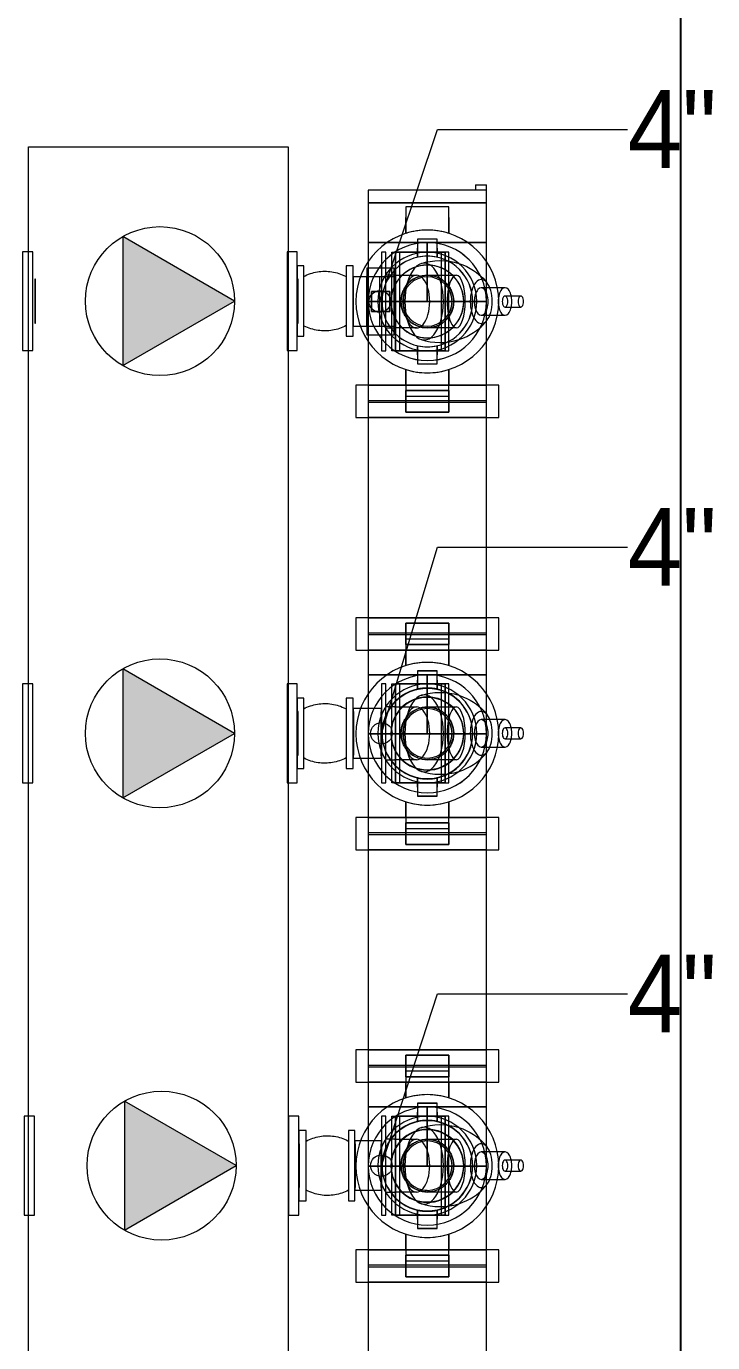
# Model space of a CAD drawing. Header units: metres. Extents: x 31.9 to 125.9, y -29 to 44.
# Drawn here: x 73.841 to 75.427, y -0.297 to 2.748 of the extents above; entities that cross this region are included whole.
import ezdxf

# ---------------------------------------------------------------- set-up
doc = ezdxf.new("R2010")
doc.units = ezdxf.units.M
for name, color, linetype, lineweight in [('A-DETL-GENF', 7, 'Continuous', 9), ('A-FLOR', 7, 'Continuous', 9), ('ARQ', 8, 'Continuous', 0), ('M-EQPM', 7, 'Continuous', 18), ('P-PIPE', 7, 'Continuous', 18), ('P-PIPE-IDEN', 7, 'Continuous', 9)]:
    doc.layers.add(name, color=color, linetype=linetype, lineweight=lineweight)
doc.styles.add('SansSerif', font='SANSS__.TTF', dxfattribs={"width": 0.9, "height": 0.18})

# ---------------------------------------------------------------- blocks, each defined once
blk = doc.blocks.new('PISO 9')
at = {"layer": 'ARQ'}
blk.add_lwpolyline([(337.2463, -2808.1746), (322.793, -2808.1746), (322.7931, -2862.2306), (337.2463, -2862.2306), (337.2463, -2859.8706), (340.2456, -2859.8706), (340.2456, -2862.2306), (347.0883, -2862.2305), (347.0883, -2859.8706), (350.0843, -2859.8706), (350.0843, -2862.2306), (353.9855, -2862.2306), (353.9855, -2861.4705), (353.9897, -2861.4705), (353.9871, -2808.1307), (340.1955, -2808.1306), (340.1955, -2809.8514), (337.2463, -2809.8515)], close=True, dxfattribs=at)
blk.add_lwpolyline([(353.9874, -2856.369), (353.9871, -2808.1246), (351.0593, -2808.1246), (351.0593, -2808.3557)], dxfattribs=at)
blk = doc.blocks.new('Non-Connector - AC-2603212-NIVEL 09')
at = {"layer": 'P-PIPE', "color": 11, "true_color": 0xff8080}
for p, q in [((0.0016, 0.0508), (0, 0.0508)), ((0, 0.0508), (0, -0.0508)), ((0, 0.0508), (0, -0.0508)), ((0.0016, -0.0508), (0.0016, 0.0508)), ((0.0016, -0.0508), (0.0016, 0.0508)), ((0, -0.0508), (0.0016, -0.0508))]:
    blk.add_line(p, q, dxfattribs=at)
blk = doc.blocks.new('Pump-Vertical_Inline-Taco-KV_D_Models - 4009D NEMA at 15 HP 1760 RPM TEFC-2128334-NIVEL 09')
at = {"layer": 'A-DETL-GENF', "lineweight": 18, "true_color": 0xff8080}
blk.add_hatch(color=11, dxfattribs=at).paths.add_polyline_path([(-0.0861, -0.1492), (0.1722, 0), (-0.0861, 0.1492)])
at = {"layer": 'A-DETL-GENF', "color": 11, "true_color": 0xff8080}
for p, q in [((0.1722, 0), (-0.0861, 0.1492)), ((-0.0861, 0.1492), (-0.0861, -0.1492)), ((-0.0861, -0.1492), (0.1722, 0))]:
    blk.add_line(p, q, dxfattribs=at)
blk.add_circle((0, 0), 0.1722, dxfattribs=at)
at = {"layer": 'M-EQPM', "color": 11, "true_color": 0xff8080}
for p, q in [((-0.2937, 0.1143), (-0.3175, 0.1143)), ((-0.3175, 0.1143), (-0.3175, 0)), ((-0.2937, 0), (-0.2937, 0.1143)), ((0.3175, 0.1143), (0.2937, 0.1143)), ((0.2937, 0.1143), (0.2937, 0)), ((0.3175, 0), (0.3175, 0.1143)), ((-0.3175, 0), (-0.3175, -0.1143)), ((-0.2937, -0.1143), (-0.2937, 0)), ((0.2937, 0), (0.2937, -0.1143)), ((0.3175, -0.1143), (0.3175, 0)), ((-0.3175, -0.1143), (-0.2937, -0.1143)), ((0.2937, -0.1143), (0.3175, -0.1143))]:
    blk.add_line(p, q, dxfattribs=at)
blk = doc.blocks.new('C_S_L_Antivibratorio 2- Flanged - 4_-2764375-NIVEL 09')
at = {"layer": 'P-PIPE', "color": 11, "true_color": 0xff8080}
for p, q in [((-0.0494, 0.0813), (-0.0658, 0.0813)), ((-0.0658, 0.0813), (-0.0658, -0.0813)), ((-0.0658, 0.0813), (-0.0658, -0.0813)), ((-0.0494, -0.0813), (-0.0494, 0.0813)), ((-0.0494, -0.0813), (-0.0494, 0.0813)), ((0.0635, 0.0813), (0.0488, 0.0813)), ((0.0488, 0.0813), (0.0488, -0.0813)), ((0.0488, 0.0813), (0.0488, -0.0813)), ((0.0635, -0.0813), (0.0635, 0.0813)), ((0.0635, -0.0813), (0.0635, 0.0813)), ((-0.0494, -0.0567), (-0.0494, 0.0567)), ((-0.0494, -0.0567), (-0.0494, 0.0567)), ((0.0488, 0.0569), (0.0488, -0.0569)), ((0.0488, 0.0569), (0.0488, -0.0569)), ((-0.0658, -0.0813), (-0.0494, -0.0813)), ((0.0488, -0.0813), (0.0635, -0.0813))]:
    blk.add_line(p, q, dxfattribs=at)
at = {"layer": 'P-PIPE', "color": 11, "true_color": 0xff8080, "flags": 128}
for points in [[(-0.0494, 0.0567), (-0.0456, 0.0586), (-0.0418, 0.0603), (-0.0379, 0.0619), (-0.034, 0.0633), (-0.03, 0.0646), (-0.026, 0.0657), (-0.0219, 0.0667), (-0.0178, 0.0675), (-0.0136, 0.0681), (-0.0095, 0.0686), (-0.0053, 0.0689), (-0.0011, 0.069), (0.0031, 0.069), (0.0073, 0.0688), (0.0114, 0.0684), (0.0156, 0.0679), (0.0197, 0.0671), (0.0238, 0.0663), (0.0279, 0.0652), (0.0319, 0.064), (0.0359, 0.0627), (0.0398, 0.0612), (0.0436, 0.0595), (0.0474, 0.0577), (0.0488, 0.0569)], [(0.0488, -0.0569), (0.0451, -0.0588), (0.0413, -0.0605), (0.0374, -0.0621), (0.0334, -0.0635), (0.0295, -0.0648), (0.0254, -0.0659), (0.0213, -0.0668), (0.0172, -0.0676), (0.0131, -0.0682), (0.0089, -0.0686), (0.0047, -0.0689), (0.0005, -0.069), (-0.0037, -0.069), (-0.0079, -0.0687), (-0.012, -0.0683), (-0.0162, -0.0678), (-0.0203, -0.067), (-0.0244, -0.0661), (-0.0285, -0.0651), (-0.0325, -0.0639), (-0.0364, -0.0625), (-0.0403, -0.0609), (-0.0442, -0.0593), (-0.0479, -0.0574), (-0.0494, -0.0567)]]:
    blk.add_lwpolyline(points, dxfattribs=at)
blk = doc.blocks.new('Multi-Purpose Valve - Angle - 3-12 Inch - Flanged - 4_-2385580-NIVEL 09')
at = {"layer": 'P-PIPE', "color": 11, "true_color": 0xff8080}
for p, q in [((-0.096, 0.1143), (-0.1062, 0.1143)), ((-0.1062, 0.1143), (-0.1062, 0)), ((-0.096, 0), (-0.096, 0.1143)), ((-0.0821, 0.1143), (0.0322, 0.1143)), ((-0.0821, -0.1143), (-0.0821, 0.1143)), ((-0.0821, 0.1143), (-0.0733, 0.1143)), ((-0.0733, -0.1143), (-0.0733, 0.1143)), ((-0.0733, 0.1143), (0.041, 0.1143)), ((-0.0645, 0.1143), (-0.0733, 0.1143)), ((-0.0733, 0.1143), (-0.0733, -0.1143)), ((0.041, 0.1143), (-0.0733, 0.1143)), ((0.0498, 0.1143), (-0.0645, 0.1143)), ((-0.0645, 0.1143), (-0.0645, -0.1143)), ((0.0322, 0.1143), (0.0322, -0.1143)), ((0.041, 0.1143), (0.0322, 0.1143)), ((0.041, 0.1143), (0.041, -0.1143)), ((0.0498, 0.1143), (0.041, 0.1143)), ((0.041, -0.1143), (0.041, 0.1143)), ((0.0498, -0.1143), (0.0498, 0.1143)), ((-0.0757, 0.061), (-0.096, 0.061)), ((-0.096, 0), (-0.096, 0.061)), ((0.1796, 0.0317), (0.1246, 0.0317)), ((0.2162, 0.0127), (0.1796, 0.0127)), ((-0.1062, 0), (-0.1062, -0.1143)), ((-0.096, -0.061), (-0.096, 0)), ((-0.096, -0.1143), (-0.096, 0)), ((0.1796, -0.0127), (0.2162, -0.0127)), ((0.1246, -0.0318), (0.1796, -0.0318)), ((-0.096, -0.061), (-0.0757, -0.061)), ((-0.1062, -0.1143), (-0.096, -0.1143)), ((0.0322, -0.1143), (-0.0821, -0.1143)), ((-0.0733, -0.1143), (-0.0821, -0.1143)), ((0.041, -0.1143), (-0.0733, -0.1143)), ((-0.0645, -0.1143), (-0.0733, -0.1143)), ((-0.0733, -0.1143), (0.041, -0.1143)), ((-0.0645, -0.1143), (0.0498, -0.1143)), ((0.041, -0.1143), (0.0322, -0.1143)), ((0.041, -0.1143), (0.0498, -0.1143))]:
    blk.add_line(p, q, dxfattribs=at)
at = {"layer": 'P-PIPE', "color": 11, "true_color": 0xff8080, "flags": 128}
for points in [[(-0.0146, 0.0877), (-0.0044, 0.0907), (0.0064, 0.0929), (0.0175, 0.0943), (0.0289, 0.0948), (0.0402, 0.0944), (0.0514, 0.0932), (0.0622, 0.0911), (0.0725, 0.0882), (0.0822, 0.0848), (0.0911, 0.0808), (0.0993, 0.0766), (0.1067, 0.072), (0.1133, 0.0674), (0.1192, 0.0628), (0.1244, 0.0582), (0.1289, 0.0537), (0.1329, 0.0494), (0.1364, 0.0452), (0.1387, 0.0423)], [(-0.0757, 0.061), (-0.0716, 0.061), (-0.0676, 0.061), (-0.0635, 0.061), (-0.0595, 0.061), (-0.0555, 0.061), (-0.0516, 0.061), (-0.0476, 0.061), (-0.0437, 0.061), (-0.0399, 0.061), (-0.0361, 0.061), (-0.0324, 0.061), (-0.0288, 0.061), (-0.0252, 0.061), (-0.0249, 0.061)], [(0, -0.061), (-0.0024, -0.0609), (-0.0049, -0.0608), (-0.0073, -0.0605), (-0.0097, -0.0602), (-0.0121, -0.0597), (-0.0145, -0.0592), (-0.0168, -0.0586), (-0.0192, -0.0579), (-0.0215, -0.0571), (-0.0237, -0.0561), (-0.026, -0.0552), (-0.0282, -0.0541), (-0.0303, -0.0529), (-0.0324, -0.0516), (-0.0344, -0.0503), (-0.0364, -0.0489), (-0.0383, -0.0474), (-0.0402, -0.0458), (-0.042, -0.0442), (-0.0437, -0.0425), (-0.0454, -0.0407), (-0.047, -0.0388), (-0.0485, -0.0369), (-0.0499, -0.035), (-0.0513, -0.0329), (-0.0526, -0.0309), (-0.0538, -0.0287), (-0.0549, -0.0266), (-0.0559, -0.0243), (-0.0568, -0.0221), (-0.0577, -0.0198), (-0.0584, -0.0175), (-0.0591, -0.0151), (-0.0596, -0.0128), (-0.0601, -0.0104), (-0.0604, -0.008), (-0.0607, -0.0055), (-0.0609, -0.0031), (-0.061, -0.0007), (-0.0609, 0.0018), (-0.0608, 0.0042), (-0.0606, 0.0066), (-0.0603, 0.0091), (-0.0599, 0.0115), (-0.0594, 0.0139), (-0.0588, 0.0162), (-0.0581, 0.0186), (-0.0573, 0.0209), (-0.0564, 0.0231), (-0.0554, 0.0254), (-0.0544, 0.0276), (-0.0532, 0.0297), (-0.052, 0.0318), (-0.0507, 0.0339), (-0.0493, 0.0359), (-0.0478, 0.0378), (-0.0463, 0.0397), (-0.0446, 0.0415), (-0.0429, 0.0433), (-0.0412, 0.045), (-0.0393, 0.0466), (-0.0375, 0.0481), (-0.0355, 0.0496), (-0.0335, 0.0509), (-0.0314, 0.0522), (-0.0293, 0.0535), (-0.0272, 0.0546), (-0.0249, 0.0556), (-0.0227, 0.0566), (-0.0204, 0.0574), (-0.0181, 0.0582), (-0.0158, 0.0589), (-0.0134, 0.0595), (-0.011, 0.06), (-0.0086, 0.0603), (-0.0062, 0.0606), (-0.0038, 0.0608), (-0.0013, 0.0609), (0, 0.061)], [(0, 0.061), (0.0001, 0.061), (0.0003, 0.061), (0.0007, 0.061), (0.0013, 0.061), (0.002, 0.061), (0.0029, 0.061), (0.004, 0.061), (0.0052, 0.061), (0.0065, 0.061), (0.008, 0.061), (0.0097, 0.061), (0.0115, 0.061), (0.0134, 0.061), (0.0155, 0.061), (0.0177, 0.061), (0.0201, 0.061), (0.0226, 0.061), (0.0252, 0.061), (0.028, 0.061), (0.0308, 0.061), (0.0338, 0.061), (0.0369, 0.061), (0.04, 0.061), (0.0433, 0.061), (0.0467, 0.061), (0.0502, 0.061), (0.0537, 0.061), (0.0573, 0.061), (0.061, 0.061), (0.0648, 0.061), (0.0669, 0.061)], [(0, 0.061), (0.0024, 0.0609), (0.0049, 0.0608), (0.0073, 0.0605), (0.0097, 0.0602), (0.0121, 0.0597), (0.0145, 0.0592), (0.0168, 0.0586), (0.0192, 0.0579), (0.0215, 0.0571), (0.0237, 0.0561), (0.026, 0.0552), (0.0282, 0.0541), (0.0303, 0.0529), (0.0324, 0.0516), (0.0344, 0.0503), (0.0364, 0.0489), (0.0383, 0.0474), (0.0402, 0.0458), (0.042, 0.0442), (0.0437, 0.0425), (0.0454, 0.0407), (0.047, 0.0388), (0.0485, 0.0369), (0.0499, 0.035), (0.0513, 0.0329), (0.0526, 0.0309), (0.0538, 0.0287), (0.0549, 0.0266), (0.0559, 0.0243), (0.0568, 0.0221), (0.0577, 0.0198), (0.0584, 0.0175), (0.0591, 0.0151), (0.0596, 0.0128), (0.0601, 0.0104), (0.0604, 0.008), (0.0607, 0.0055), (0.0609, 0.0031), (0.061, 0.0007), (0.0609, -0.0018), (0.0608, -0.0042), (0.0606, -0.0066), (0.0603, -0.0091), (0.0599, -0.0115), (0.0594, -0.0139), (0.0588, -0.0162), (0.0581, -0.0186), (0.0573, -0.0209), (0.0564, -0.0231), (0.0554, -0.0254), (0.0544, -0.0276), (0.0532, -0.0297), (0.052, -0.0318), (0.0507, -0.0339), (0.0493, -0.0359), (0.0478, -0.0378), (0.0463, -0.0397), (0.0446, -0.0415), (0.0429, -0.0433), (0.0412, -0.045), (0.0393, -0.0466), (0.0375, -0.0481), (0.0355, -0.0496), (0.0335, -0.0509), (0.0314, -0.0522), (0.0293, -0.0535), (0.0272, -0.0546), (0.0249, -0.0556), (0.0227, -0.0566), (0.0204, -0.0574), (0.0181, -0.0582), (0.0158, -0.0589), (0.0134, -0.0595), (0.011, -0.06), (0.0086, -0.0603), (0.0062, -0.0606), (0.0038, -0.0608), (0.0013, -0.0609), (0, -0.061)], [(-0.0146, -0.0877), (-0.0044, -0.0907), (0.0064, -0.0929), (0.0175, -0.0943), (0.0289, -0.0948), (0.0402, -0.0944), (0.0514, -0.0932), (0.0622, -0.0911), (0.0725, -0.0882), (0.0822, -0.0848), (0.0911, -0.0808), (0.0993, -0.0766), (0.1067, -0.072), (0.1133, -0.0674), (0.1192, -0.0628), (0.1244, -0.0582), (0.1289, -0.0537), (0.1329, -0.0494), (0.1364, -0.0452), (0.1387, -0.0423)], [(-0.0249, -0.061), (-0.0285, -0.061), (-0.0321, -0.061), (-0.0358, -0.061), (-0.0396, -0.061), (-0.0434, -0.061), (-0.0473, -0.061), (-0.0512, -0.061), (-0.0552, -0.061), (-0.0592, -0.061), (-0.0632, -0.061), (-0.0672, -0.061), (-0.0713, -0.061), (-0.0753, -0.061), (-0.0757, -0.061)], [(0.0669, -0.061), (0.0631, -0.061), (0.0593, -0.061), (0.0557, -0.061), (0.0521, -0.061), (0.0486, -0.061), (0.0452, -0.061), (0.0418, -0.061), (0.0386, -0.061), (0.0354, -0.061), (0.0324, -0.061), (0.0295, -0.061), (0.0267, -0.061), (0.024, -0.061), (0.0214, -0.061), (0.019, -0.061), (0.0167, -0.061), (0.0145, -0.061), (0.0125, -0.061), (0.0106, -0.061), (0.0089, -0.061), (0.0073, -0.061), (0.0059, -0.061), (0.0046, -0.061), (0.0035, -0.061), (0.0025, -0.061), (0.0017, -0.061), (0.001, -0.061), (0.0005, -0.061), (0.0002, -0.061), (0, -0.061), (0, -0.061)]]:
    blk.add_lwpolyline(points, dxfattribs=at)
at = {"layer": 'P-PIPE', "color": 11, "true_color": 0xff8080}
for radius, start, end in [(0.1143, 90, 270), (0.1143, 90, 270), (0.1143, 270, 90), (0.1143, 270, 90), (0.061, 90, 270), (0.061, 270, 90)]:
    blk.add_arc((0, 0), radius, start, end, dxfattribs=at)
for centre, major_axis, ratio, start_param, end_param in [((-0.0074, 0), (0, 0.0889), 0.5, 4.712389, 7.853982), ((-0.0249, 0), (0, 0.061), 0.5, 4.712389, 7.853982), ((0.0669, 0), (0, 0.061), 0.34202, 0, 3.141593), ((0.0669, 0), (0, 0.061), 0.34202, 3.141593, 6.283185), ((0.1246, 0), (0, 0.0508), 0.5, 4.712389, 7.853982), ((0.1246, 0), (0, 0.0317), 0.5, 4.712389, 7.853982), ((0.1796, 0), (0, 0.0318), 0.5, 4.712389, 7.853982), ((0.1796, 0), (0, 0.0127), 0.5, 4.712389, 7.853982), ((0.2162, 0), (0, 0.0127), 0.5, 4.712389, 7.853982), ((-0.0249, 0), (0, 0.061), 0.5, 1.570796, 4.712389), ((-0.0074, 0), (0, 0.0889), 0.5, 1.570796, 4.712389), ((0.1246, 0), (0, 0.0508), 0.5, 1.570796, 4.712389), ((0.1246, 0), (0, 0.0318), 0.5, 1.570796, 4.712389), ((0.1796, 0), (0, 0.0318), 0.5, 1.570796, 4.712389), ((0.1796, 0), (0, 0.0127), 0.5, 1.570796, 4.712389), ((0.2162, 0), (0, 0.0127), 0.5, 1.570796, 4.712389)]:
    blk.add_ellipse(centre, major_axis=major_axis, ratio=ratio, start_param=start_param, end_param=end_param, dxfattribs=at)
blk = doc.blocks.new('Victaulic-IPS-Rigid Coupling Style 07-W07-107 - AC-2583996-NIVEL 09')
at = {"layer": 'P-PIPE', "color": 11, "true_color": 0xff8080}
for p, q in [((74.3241, -5.4705), (74.3241, -5.5452)), ((74.4892, -5.4705), (74.3241, -5.4705)), ((74.3527, -5.4705), (74.3527, -5.5452)), ((74.3527, -5.4705), (74.4892, -5.4705)), ((74.6543, -5.4705), (74.4892, -5.4705)), ((74.4892, -5.4705), (74.6257, -5.4705)), ((74.6257, -5.5452), (74.6257, -5.4705)), ((74.6543, -5.5452), (74.6543, -5.4705)), ((74.5387, -5.4829), (74.4397, -5.4829)), ((74.4397, -5.4829), (74.4397, -5.5327)), ((74.4397, -5.4829), (74.4397, -5.5327)), ((74.4397, -5.4829), (74.4397, -5.5327)), ((74.4397, -5.5327), (74.4397, -5.4829)), ((74.4397, -5.4829), (74.4892, -5.4829)), ((74.4397, -5.4829), (74.4892, -5.4829)), ((74.4892, -5.4829), (74.5387, -5.4829)), ((74.4892, -5.4829), (74.5387, -5.4829)), ((74.5387, -5.5327), (74.5387, -5.4829)), ((74.5387, -5.4829), (74.5387, -5.5327)), ((74.5387, -5.5327), (74.5387, -5.4829)), ((74.5387, -5.5327), (74.5387, -5.4829)), ((74.4397, -5.5327), (74.5387, -5.5327)), ((74.4892, -5.5327), (74.4397, -5.5327)), ((74.4892, -5.5327), (74.4397, -5.5327)), ((74.5387, -5.5327), (74.4892, -5.5327)), ((74.5387, -5.5327), (74.4892, -5.5327)), ((74.3241, -5.5452), (74.4892, -5.5452)), ((74.4892, -5.5452), (74.3527, -5.5452)), ((74.4892, -5.5452), (74.6543, -5.5452)), ((74.6257, -5.5452), (74.4892, -5.5452))]:
    blk.add_line(p, q, dxfattribs=at)
blk = doc.blocks.new('Victaulic-IPS-Rigid Coupling Style 07-W07-107 - AC-V145-NIVEL 09')
at = {"layer": 'P-PIPE', "color": 11, "true_color": 0xff8080}
for p, q in [((74.6023, 1.3799), (74.6023, 1.3052)), ((74.7674, 1.3799), (74.6023, 1.3799)), ((74.6309, 1.3799), (74.6309, 1.3052)), ((74.6309, 1.3799), (74.7674, 1.3799)), ((74.9325, 1.3799), (74.7674, 1.3799)), ((74.7674, 1.3799), (74.9039, 1.3799)), ((74.9039, 1.3052), (74.9039, 1.3799)), ((74.9325, 1.3052), (74.9325, 1.3799)), ((74.8169, 1.3675), (74.7179, 1.3675)), ((74.7179, 1.3675), (74.7179, 1.3177)), ((74.7179, 1.3177), (74.7179, 1.3675)), ((74.7179, 1.3675), (74.7179, 1.3177)), ((74.7179, 1.3675), (74.7179, 1.3177)), ((74.7179, 1.3675), (74.7674, 1.3675)), ((74.7179, 1.3675), (74.7674, 1.3675)), ((74.7674, 1.3675), (74.8169, 1.3675)), ((74.7674, 1.3675), (74.8169, 1.3675)), ((74.8169, 1.3177), (74.8169, 1.3675)), ((74.8169, 1.3177), (74.8169, 1.3675)), ((74.8169, 1.3177), (74.8169, 1.3675)), ((74.8169, 1.3675), (74.8169, 1.3177)), ((74.7179, 1.3177), (74.8169, 1.3177)), ((74.7674, 1.3177), (74.7179, 1.3177)), ((74.7674, 1.3177), (74.7179, 1.3177)), ((74.8169, 1.3177), (74.7674, 1.3177)), ((74.8169, 1.3177), (74.7674, 1.3177)), ((74.6023, 1.3052), (74.7674, 1.3052)), ((74.7674, 1.3052), (74.6309, 1.3052)), ((74.7674, 1.3052), (74.9325, 1.3052)), ((74.9039, 1.3052), (74.7674, 1.3052))]:
    blk.add_line(p, q, dxfattribs=at)
blk = doc.blocks.new('Victaulic-IPS-Cap No 60 - Standard 2-2387604-NIVEL 09')
at = {"layer": 'P-PIPE', "color": 11, "true_color": 0xff8080}
for p, q in [((74.8785, 2.3814), (74.8785, 2.3687)), ((74.8785, 2.3814), (74.9039, 2.3814)), ((74.8785, 2.3814), (74.9039, 2.3814)), ((74.9039, 2.3687), (74.9039, 2.3814)), ((74.6309, 2.3687), (74.6309, 2.34)), ((74.7674, 2.3687), (74.6309, 2.3687)), ((74.7674, 2.3687), (74.6309, 2.3687)), ((74.9039, 2.3687), (74.7674, 2.3687)), ((74.9039, 2.3687), (74.7674, 2.3687)), ((74.9039, 2.3687), (74.8785, 2.3687)), ((74.9039, 2.3687), (74.8785, 2.3687)), ((74.9039, 2.34), (74.9039, 2.3687)), ((74.6309, 2.34), (74.7674, 2.34)), ((74.6309, 2.34), (74.7674, 2.34)), ((74.7674, 2.34), (74.9039, 2.34)), ((74.7674, 2.34), (74.9039, 2.34))]:
    blk.add_line(p, q, dxfattribs=at)
blk = doc.blocks.new('Victaulic-IPS-Reducer No 50-51 - AC-2417794-NIVEL 09')
at = {"layer": 'P-PIPE', "color": 11, "true_color": 0xff8080}
for radius, start, end in [(0.0841, 90, 270), (0.0841, 90, 270), (0.0841, 90, 270), (0.0841, 270, 90), (0.0841, 270, 90), (0.0841, 270, 90), (0.0572, 90, 270), (0.0571, 90, 270), (0.0572, 90, 270), (0.0572, 270, 90), (0.0572, 270, 90), (0.0572, 270, 90)]:
    blk.add_arc((74.7674, 0.1123), radius, start, end, dxfattribs=at)
blk = doc.blocks.new('Victaulic-IPS-Rigid Coupling Style 07-W07-107 - AC-V141-NIVEL 09')
at = {"layer": 'P-PIPE', "color": 11, "true_color": 0xff8080}
for p, q in [((73.3434, 2.1352), (73.3434, 2.0895)), ((73.3646, 2.1352), (73.3434, 2.1352)), ((73.3646, 2.1352), (73.3857, 2.1352)), ((73.3857, 2.1352), (73.3646, 2.1352)), ((73.6113, 2.1352), (73.5902, 2.1352)), ((73.5902, 2.1352), (73.6113, 2.1352)), ((73.6325, 2.1352), (73.6113, 2.1352)), ((73.6325, 2.0895), (73.6325, 2.1352)), ((73.3434, 2.0895), (73.3646, 2.0895)), ((73.3646, 2.0895), (73.3857, 2.0895)), ((73.3857, 2.0895), (73.3646, 2.0895)), ((73.6113, 2.0895), (73.5902, 2.0895)), ((73.5902, 2.0895), (73.6113, 2.0895)), ((73.6113, 2.0895), (73.6325, 2.0895))]:
    blk.add_line(p, q, dxfattribs=at)
for radius, start, end in [(0.1048, 0, 180), (0.1048, 0, 180), (0.0841, 0, 180), (0.0841, 0, 180), (0.1048, 167.3977, 180), (0.1048, 167.3977, 180), (0.1048, 0, 12.6023), (0.1048, 0, 12.6023), (0.1048, 180, 0), (0.1048, 180, 360), (0.1048, 180, 192.6023), (0.1048, 180, 192.6023), (0.0841, 180, 360), (0.0841, 180, 0), (0.1048, 347.3977, 0), (0.1048, 347.3977, 360)]:
    blk.add_arc((73.488, 2.1124), radius, start, end, dxfattribs=at)
blk = doc.blocks.new('Victaulic-IPS-Reducer No 50-51 - AC-2389675-NIVEL 09')
at = {"layer": 'P-PIPE', "color": 11, "true_color": 0xff8080}
for radius, start, end in [(0.1365, 90, 270), (0.1365, 90, 270), (0.1365, 90, 270), (0.1365, 270, 90), (0.1365, 270, 90), (0.1365, 270, 90), (0.0841, 90, 270), (0.0841, 90, 270), (0.0841, 90, 270), (0.0841, 270, 90), (0.0841, 270, 90), (0.0841, 270, 90)]:
    blk.add_arc((74.7674, 2.1114), radius, start, end, dxfattribs=at)
blk = doc.blocks.new('Victaulic-IPS-Rigid Coupling Style 07-W07-107 - AC-2583997-NIVEL 09')
at = {"layer": 'P-PIPE', "color": 11, "true_color": 0xff8080}
for p, q in [((73.5108, 2.2569), (73.4651, 2.2569)), ((73.4651, 2.2569), (73.4651, 2.2357)), ((73.5108, 2.2357), (73.5108, 2.2569)), ((73.4651, 2.2357), (73.4651, 2.2146)), ((73.4651, 2.2146), (73.4651, 2.2357)), ((73.5108, 2.2357), (73.5108, 2.2146)), ((73.5108, 2.2146), (73.5108, 2.2357)), ((73.4651, 1.989), (73.4651, 2.0101)), ((73.4651, 2.0101), (73.4651, 1.989)), ((73.5108, 1.989), (73.5108, 2.0101)), ((73.5108, 2.0101), (73.5108, 1.989)), ((73.4651, 1.989), (73.4651, 1.9678)), ((73.5108, 1.9678), (73.5108, 1.989)), ((73.4651, 1.9678), (73.5108, 1.9678))]:
    blk.add_line(p, q, dxfattribs=at)
for radius, start, end in [(0.1048, 90, 270), (0.1048, 90, 270), (0.0841, 90, 270), (0.0841, 90, 270), (0.1048, 90, 102.6023), (0.1048, 90, 102.6023), (0.1048, 270, 90), (0.1048, 270, 90), (0.1048, 77.3977, 90), (0.1048, 77.3977, 90), (0.0841, 270, 90), (0.0841, 270, 90), (0.1048, 257.3977, 270), (0.1048, 257.3977, 270), (0.1048, 270, 282.6023), (0.1048, 270, 282.6023)]:
    blk.add_arc((73.488, 2.1124), radius, start, end, dxfattribs=at)
blk = doc.blocks.new('Victaulic-IPS-Rigid Coupling Style 07-W07-107 - AC-V35-NIVEL 09')
at = {"layer": 'P-PIPE', "color": 11, "true_color": 0xff8080}
for p, q in [((74.5387, -5.0576), (74.4397, -5.0576)), ((74.4397, -5.0576), (74.4397, -5.0825)), ((74.4397, -5.0825), (74.4397, -5.1192)), ((74.4397, -5.1192), (74.4397, -5.0825)), ((74.5387, -5.0825), (74.5387, -5.0576)), ((74.5387, -5.0825), (74.5387, -5.1192)), ((74.5387, -5.1192), (74.5387, -5.0825)), ((74.4397, -5.4709), (74.4397, -5.4342)), ((74.4397, -5.4342), (74.4397, -5.4709)), ((74.5387, -5.4709), (74.5387, -5.4342)), ((74.5387, -5.4342), (74.5387, -5.4709)), ((74.4397, -5.4709), (74.4397, -5.4958)), ((74.5387, -5.4958), (74.5387, -5.4709)), ((74.4397, -5.4958), (74.5387, -5.4958))]:
    blk.add_line(p, q, dxfattribs=at)
for radius, start, end in [(0.1651, 90, 270), (0.1651, 90, 270), (0.1651, 90, 107.4576), (0.1651, 90, 107.4576), (0.1651, 270, 90), (0.1651, 270, 90), (0.1651, 72.5424, 90), (0.1651, 72.5424, 90), (0.1365, 90, 270), (0.1365, 90, 270), (0.1365, 270, 90), (0.1365, 270, 90), (0.1651, 252.5424, 270), (0.1651, 252.5424, 270), (0.1651, 270, 287.4576), (0.1651, 270, 287.4576)]:
    blk.add_arc((74.4892, -5.2767), radius, start, end, dxfattribs=at)
blk = doc.blocks.new('Victaulic-IPS-Reducer No 50-51 - AC-2417795-NIVEL 09')
at = {"layer": 'P-PIPE', "color": 11, "true_color": 0xff8080}
for radius, start, end in [(0.0841, 0, 180), (0.0841, 0, 180), (0.0841, 360, 180), (0.0572, 0, 180), (0.0572, 0, 180), (0.0572, 0, 180), (0.0841, 180, 0), (0.0841, 180, 0), (0.0841, 180, 360), (0.0572, 180, 0), (0.0572, 180, 360), (0.0571, 180, 0)]:
    blk.add_arc((74.779, -2.8811), radius, start, end, dxfattribs=at)
blk = doc.blocks.new('Victaulic-IPS-Rigid Coupling Style 07-W07-107 - Standard-V91-NIVEL 09')
at = {"layer": 'P-PIPE', "color": 11, "true_color": 0xff8080}
for p, q in [((74.8018, -2.7366), (74.7561, -2.7366)), ((74.7561, -2.7366), (74.7561, -2.7578)), ((74.8018, -2.7578), (74.8018, -2.7366)), ((74.7561, -2.7578), (74.7561, -2.7789)), ((74.7561, -2.7789), (74.7561, -2.7578)), ((74.8018, -2.7578), (74.8018, -2.7789)), ((74.8018, -2.7789), (74.8018, -2.7578)), ((74.7561, -3.0045), (74.7561, -2.9834)), ((74.7561, -2.9834), (74.7561, -3.0045)), ((74.8018, -3.0045), (74.8018, -2.9834)), ((74.8018, -2.9834), (74.8018, -3.0045)), ((74.7561, -3.0045), (74.7561, -3.0256)), ((74.8018, -3.0256), (74.8018, -3.0045)), ((74.7561, -3.0256), (74.8018, -3.0256))]:
    blk.add_line(p, q, dxfattribs=at)
for radius, start, end in [(0.1048, 0, 180), (0.1048, 0, 180), (0.0841, 0, 180), (0.0841, 0, 180), (0.1048, 77.3977, 102.6023), (0.1048, 77.3977, 102.6023), (0.1048, 180, 0), (0.1048, 180, 360), (0.0841, 180, 360), (0.0841, 180, 0), (0.1048, 257.3977, 282.6023), (0.1048, 257.3977, 282.6023)]:
    blk.add_arc((74.779, -2.8811), radius, start, end, dxfattribs=at)
blk = doc.blocks.new('Victaulic-IPS-Rigid Coupling Style 07-W07-107 - Standard-V101-NIVEL 09')
at = {"layer": 'P-PIPE', "color": 11, "true_color": 0xff8080}
for p, q in [((0.0317, 0.077), (-0.0318, 0.077)), ((-0.0318, 0.077), (-0.0318, -0.077)), ((-0.0318, 0.077), (-0.0318, -0.077)), ((0.0317, -0.077), (0.0317, 0.077)), ((0.0317, -0.077), (0.0317, 0.077)), ((0.0317, 0.0572), (-0.0318, 0.0572)), ((-0.0318, -0.0571), (-0.0318, 0.0572)), ((-0.0318, -0.0571), (-0.0318, 0.0572)), ((0.0317, 0.0572), (0.0317, -0.0571)), ((0.0317, 0.0572), (0.0317, -0.0571)), ((-0.0212, 0.0229), (-0.0212, -0.0229)), ((0.0212, 0.0229), (-0.0212, 0.0229)), ((0.0212, 0.0229), (-0.0212, 0.0229)), ((0.0212, 0.0229), (-0.0212, 0.0229)), ((-0.0212, 0.0229), (0.0212, 0.0229)), ((-0.0212, -0.0229), (-0.0212, 0.0229)), ((-0.0212, -0.0229), (-0.0212, 0.0229)), ((0.0212, -0.0229), (0.0212, 0.0229)), ((0.0212, 0.0229), (0.0212, -0.0229)), ((0.0212, 0.0229), (0.0212, -0.0229)), ((-0.0212, -0.0229), (0.0212, -0.0229)), ((0.0212, -0.0229), (-0.0212, -0.0229)), ((-0.0212, -0.0229), (0.0212, -0.0229)), ((-0.0212, -0.0229), (0.0212, -0.0229)), ((-0.0318, -0.0571), (0.0317, -0.0571)), ((-0.0318, -0.077), (0.0317, -0.077))]:
    blk.add_line(p, q, dxfattribs=at)

msp = doc.modelspace()

# ---------------------------------------------------------------- linework, layer by layer
at = {"layer": 'A-FLOR', "color": 253, "true_color": 0xaaaaaa}
for p, q in [((73.8456, 2.4696), (74.4456, 2.4696)), ((73.8456, -3.2318), (73.8456, 2.4696)), ((74.4456, 2.4696), (74.4456, -3.2318))]:
    msp.add_line(p, q, dxfattribs=at)
at = {"layer": 'P-PIPE', "color": 11, "true_color": 0xff8080}
for p, q in [((74.6309, 2.34), (74.6309, 1.8828)), ((74.7674, 2.34), (74.6309, 2.34)), ((74.7674, 2.34), (74.6309, 2.34)), ((74.9039, 2.34), (74.7674, 2.34)), ((74.9039, 2.34), (74.7674, 2.34)), ((74.9039, 1.8828), (74.9039, 2.34)), ((74.5963, 2.1687), (74.596, 2.0544)), ((74.6576, 2.1686), (74.5963, 2.1687)), ((74.6573, 2.0543), (74.6576, 2.1686)), ((74.596, 2.0544), (74.6573, 2.0543)), ((74.6309, 1.8828), (74.7674, 1.8828)), ((74.6309, 1.8828), (74.7674, 1.8828)), ((74.6309, 1.8778), (74.6309, 1.3451)), ((74.9039, 1.8778), (74.6309, 1.8778)), ((74.7674, 1.8828), (74.9039, 1.8828)), ((74.7674, 1.8828), (74.9039, 1.8828)), ((74.9039, 1.3451), (74.9039, 1.8778)), ((74.6309, 1.3451), (74.9039, 1.3451)), ((74.6309, 1.34), (74.6309, 0.8828)), ((74.7674, 1.34), (74.6309, 1.34)), ((74.7674, 1.34), (74.6309, 1.34)), ((74.9039, 1.34), (74.7674, 1.34)), ((74.9039, 1.34), (74.7674, 1.34)), ((74.9039, 0.8828), (74.9039, 1.34)), ((74.6612, 1.1695), (74.5962, 1.1695)), ((74.5962, 1.1695), (74.5962, 1.0552)), ((74.6612, 1.0552), (74.6612, 1.1695)), ((74.5962, 1.0552), (74.6612, 1.0552)), ((74.6309, 0.8828), (74.7674, 0.8828)), ((74.6309, 0.8828), (74.7674, 0.8828)), ((74.6309, 0.8778), (74.6309, 0.3451)), ((74.9039, 0.8778), (74.6309, 0.8778)), ((74.7674, 0.8828), (74.9039, 0.8828)), ((74.7674, 0.8828), (74.9039, 0.8828)), ((74.9039, 0.3451), (74.9039, 0.8778)), ((74.6309, 0.3451), (74.9039, 0.3451)), ((74.6309, 0.34), (74.6309, -0.1172)), ((74.7674, 0.34), (74.6309, 0.34)), ((74.7674, 0.34), (74.6309, 0.34)), ((74.9039, 0.34), (74.7674, 0.34)), ((74.9039, 0.34), (74.7674, 0.34)), ((74.9039, -0.1172), (74.9039, 0.34)), ((74.6612, 0.1695), (74.6, 0.1695)), ((74.6, 0.1695), (74.6, 0.0552)), ((74.6612, 0.0552), (74.6612, 0.1695)), ((74.6, 0.0552), (74.6612, 0.0552)), ((74.6309, -0.1172), (74.7674, -0.1172)), ((74.6309, -0.1172), (74.7674, -0.1172)), ((74.7674, -0.1172), (74.9039, -0.1172)), ((74.7674, -0.1172), (74.9039, -0.1172)), ((74.6309, -0.1223), (74.6309, -3.5334)), ((74.9039, -0.1223), (74.6309, -0.1223)), ((74.9039, -3.5334), (74.9039, -0.1223))]:
    msp.add_line(p, q, dxfattribs=at)
at = {"layer": 'P-PIPE', "color": 11, "lineweight": 9, "true_color": 0xff8080}
for p, q in [((74.7674, 2.248), (74.6309, 2.248)), ((74.6309, 2.248), (74.6309, 2.1114)), ((74.6309, 2.248), (74.6309, 2.1114)), ((74.6309, 2.248), (74.7674, 2.248)), ((74.9039, 2.248), (74.7674, 2.248)), ((74.7674, 2.248), (74.7674, 2.1114)), ((74.7674, 2.248), (74.7674, 2.1114)), ((74.7674, 2.248), (74.9039, 2.248)), ((74.7674, 2.1114), (74.7674, 2.248)), ((74.7674, 2.1114), (74.7674, 2.248)), ((74.9039, 2.1114), (74.9039, 2.248)), ((74.9039, 2.1114), (74.9039, 2.248)), ((74.7674, 2.1114), (74.6309, 2.1114)), ((74.6309, 2.1114), (74.7674, 2.1114)), ((74.9039, 2.1114), (74.7674, 2.1114)), ((74.7674, 2.1114), (74.9039, 2.1114)), ((74.7674, 1.248), (74.6309, 1.248)), ((74.6309, 1.248), (74.6309, 1.1114)), ((74.6309, 1.248), (74.6309, 1.1114)), ((74.6309, 1.248), (74.7674, 1.248)), ((74.9039, 1.248), (74.7674, 1.248)), ((74.7674, 1.248), (74.7674, 1.1114)), ((74.7674, 1.248), (74.7674, 1.1114)), ((74.7674, 1.248), (74.9039, 1.248)), ((74.7674, 1.1114), (74.7674, 1.248)), ((74.7674, 1.1114), (74.7674, 1.248)), ((74.9039, 1.1114), (74.9039, 1.248)), ((74.9039, 1.1114), (74.9039, 1.248)), ((74.7674, 1.1114), (74.6309, 1.1114)), ((74.6309, 1.1114), (74.7674, 1.1114)), ((74.9039, 1.1114), (74.7674, 1.1114)), ((74.7674, 1.1114), (74.9039, 1.1114)), ((74.7674, 0.248), (74.6309, 0.248)), ((74.6309, 0.248), (74.6309, 0.1114)), ((74.6309, 0.248), (74.6309, 0.1114)), ((74.6309, 0.248), (74.7674, 0.248)), ((74.9039, 0.248), (74.7674, 0.248)), ((74.7674, 0.248), (74.7674, 0.1114)), ((74.7674, 0.248), (74.7674, 0.1114)), ((74.7674, 0.248), (74.9039, 0.248)), ((74.7674, 0.1114), (74.7674, 0.248)), ((74.7674, 0.1114), (74.7674, 0.248)), ((74.9039, 0.1114), (74.9039, 0.248)), ((74.9039, 0.1114), (74.9039, 0.248)), ((74.7674, 0.1114), (74.6309, 0.1114)), ((74.6309, 0.1114), (74.7674, 0.1114)), ((74.9039, 0.1114), (74.7674, 0.1114)), ((74.7674, 0.1114), (74.9039, 0.1114))]:
    msp.add_line(p, q, dxfattribs=at)
at = {"layer": 'P-PIPE', "color": 11, "true_color": 0xff8080}
for centre, radius, start, end in [((74.7674, 2.1114), 0.1365, 90, 180), ((74.7674, 2.1114), 0.1365, 0, 90), ((74.7674, 2.1114), 0.0841, 0, 180), ((74.7674, 2.1114), 0.1365, 180, 270), ((74.7674, 2.1114), 0.0841, 180, 360), ((74.7674, 2.1114), 0.1365, 270, 0), ((74.7674, 1.1114), 0.1365, 90, 180), ((74.7674, 1.1114), 0.1365, 360, 90), ((74.7674, 1.1124), 0.0841, 0, 180), ((74.7674, 1.1114), 0.1365, 180, 270), ((74.7674, 1.1124), 0.0841, 180, 360), ((74.7674, 1.1114), 0.1365, 270, 360), ((74.7674, 0.1114), 0.1365, 90, 180), ((74.7674, 0.1114), 0.1365, 0, 90), ((74.7674, 0.1111), 0.0841, 0, 180), ((74.7674, 0.1114), 0.1365, 180, 270), ((74.7674, 0.1111), 0.0841, 180, 360), ((74.7674, 0.1114), 0.1365, 270, 360)]:
    msp.add_arc(centre, radius, start, end, dxfattribs=at)
at = {"layer": 'P-PIPE-IDEN'}
for p, q in [((74.6574, 2.1114), (74.7911, 2.5095)), ((74.7911, 2.5095), (75.2303, 2.5095)), ((74.6612, 1.1124), (74.7911, 1.5428)), ((74.7911, 1.5428), (75.2303, 1.5428)), ((74.6612, 0.1123), (74.7911, 0.5094)), ((74.7911, 0.5094), (75.2303, 0.5094))]:
    msp.add_line(p, q, dxfattribs=at)
for centre in [(74.6574, 2.1114), (74.6612, 1.1124), (74.6612, 0.1123)]:
    msp.add_circle(centre, 0.025, dxfattribs=at)

# ---------------------------------------------------------------- block references
at = {"layer": 'ARQ', "linetype": 'Continuous'}
msp.add_blockref('PISO 9', (-278.6348, 2842.1819), dxfattribs=at)
at = {"layer": 'M-EQPM', "color": 11, "true_color": 0xff8080}
for p in [(74.1494, 2.1124), (74.1494, 1.1124), (74.1532, 0.1123)]:
    msp.add_blockref('Pump-Vertical_Inline-Taco-KV_D_Models - 4009D NEMA at 15 HP 1760 RPM TEFC-2128334-NIVEL 09', p, dxfattribs=at)
at = {"layer": 'P-PIPE', "color": 11, "true_color": 0xff8080}
for name, p in [('Victaulic-IPS-Cap No 60 - Standard 2-2387604-NIVEL 09', (0, 0)), ('Victaulic-IPS-Rigid Coupling Style 07-W07-107 - AC-2583997-NIVEL 09', (1.2795, -0.0009)), ('Victaulic-IPS-Rigid Coupling Style 07-W07-107 - Standard-V91-NIVEL 09', (-0.0116, 4.9926)), ('Victaulic-IPS-Reducer No 50-51 - AC-2389675-NIVEL 09', (0, 0)), ('Multi-Purpose Valve - Angle - 3-12 Inch - Flanged - 4_-2385580-NIVEL 09', (74.7674, 2.1114)), ('Victaulic-IPS-Reducer No 50-51 - AC-2417795-NIVEL 09', (-0.0116, 4.9926)), ('Non-Connector - AC-2603212-NIVEL 09', (74.4669, 2.1124)), ('Victaulic-IPS-Rigid Coupling Style 07-W07-107 - AC-2583996-NIVEL 09', (0.2782, 7.3881)), ('Victaulic-IPS-Rigid Coupling Style 07-W07-107 - AC-V145-NIVEL 09', (0, 0)), ('Victaulic-IPS-Rigid Coupling Style 07-W07-107 - Standard-V91-NIVEL 09', (-0.0116, 3.9935)), ('Victaulic-IPS-Rigid Coupling Style 07-W07-107 - AC-2583997-NIVEL 09', (1.2795, -1.0009)), ('Victaulic-IPS-Reducer No 50-51 - AC-2389675-NIVEL 09', (0, -1)), ('Multi-Purpose Valve - Angle - 3-12 Inch - Flanged - 4_-2385580-NIVEL 09', (74.7674, 1.1124)), ('Victaulic-IPS-Reducer No 50-51 - AC-2417795-NIVEL 09', (-0.0116, 3.9935)), ('Non-Connector - AC-2603212-NIVEL 09', (74.4669, 1.1124)), ('Non-Connector - AC-2603212-NIVEL 09', (74.5962, 1.1124)), ('Victaulic-IPS-Rigid Coupling Style 07-W07-107 - AC-2583996-NIVEL 09', (0.2782, 6.3881)), ('Victaulic-IPS-Rigid Coupling Style 07-W07-107 - AC-V145-NIVEL 09', (0, -1)), ('Victaulic-IPS-Reducer No 50-51 - AC-2389675-NIVEL 09', (0, -2)), ('Victaulic-IPS-Rigid Coupling Style 07-W07-107 - AC-2583997-NIVEL 09', (1.2795, -2.0009)), ('Multi-Purpose Valve - Angle - 3-12 Inch - Flanged - 4_-2385580-NIVEL 09', (74.7674, 0.1123)), ('C_S_L_Antivibratorio 2- Flanged - 4_-2764375-NIVEL 09', (74.5365, 0.1123)), ('Victaulic-IPS-Reducer No 50-51 - AC-2417794-NIVEL 09', (0, 0)), ('Non-Connector - AC-2603212-NIVEL 09', (74.4707, 0.1123)), ('Non-Connector - AC-2603212-NIVEL 09', (74.6, 0.1123)), ('Victaulic-IPS-Rigid Coupling Style 07-W07-107 - AC-2583996-NIVEL 09', (0.2782, 5.3881))]:
    msp.add_blockref(name, p, dxfattribs=at)
for name, p, rotation in [('Victaulic-IPS-Rigid Coupling Style 07-W07-107 - AC-V35-NIVEL 09', (149.2566, -3.1652), 180), ('C_S_L_Antivibratorio 2- Flanged - 4_-2764375-NIVEL 09', (74.5304, 2.1124), 180), ('Non-Connector - AC-2603212-NIVEL 09', (73.8617, 2.1124), 180), ('Victaulic-IPS-Rigid Coupling Style 07-W07-107 - Standard-V101-NIVEL 09', (74.6593, 2.1114), 180), ('Victaulic-IPS-Rigid Coupling Style 07-W07-107 - AC-V35-NIVEL 09', (149.2566, -4.1652), 180), ('C_S_L_Antivibratorio 2- Flanged - 4_-2764375-NIVEL 09', (74.5304, 1.1124), 180), ('Non-Connector - AC-2603212-NIVEL 09', (74.6612, 1.1114), 180), ('Victaulic-IPS-Rigid Coupling Style 07-W07-107 - AC-V35-NIVEL 09', (149.2566, -5.1653), 180), ('Victaulic-IPS-Rigid Coupling Style 07-W07-107 - AC-V141-NIVEL 09', (72.655, 73.6003), 270), ('Non-Connector - AC-2603212-NIVEL 09', (74.6612, 0.1123), 180)]:
    msp.add_blockref(name, p, dxfattribs=dict(at, rotation=rotation))

# ---------------------------------------------------------------- texts
at = {"layer": 'P-PIPE-IDEN', "char_height": 0.18, "width": 0.245316, "attachment_point": 1, "style": 'SansSerif'}
for insert in [(75.2303, 2.6004), (75.2303, 1.6338), (75.2303, 0.6004)]:
    msp.add_mtext('4"', dxfattribs=dict(at, insert=insert))

doc.saveas('drawing.dxf')
